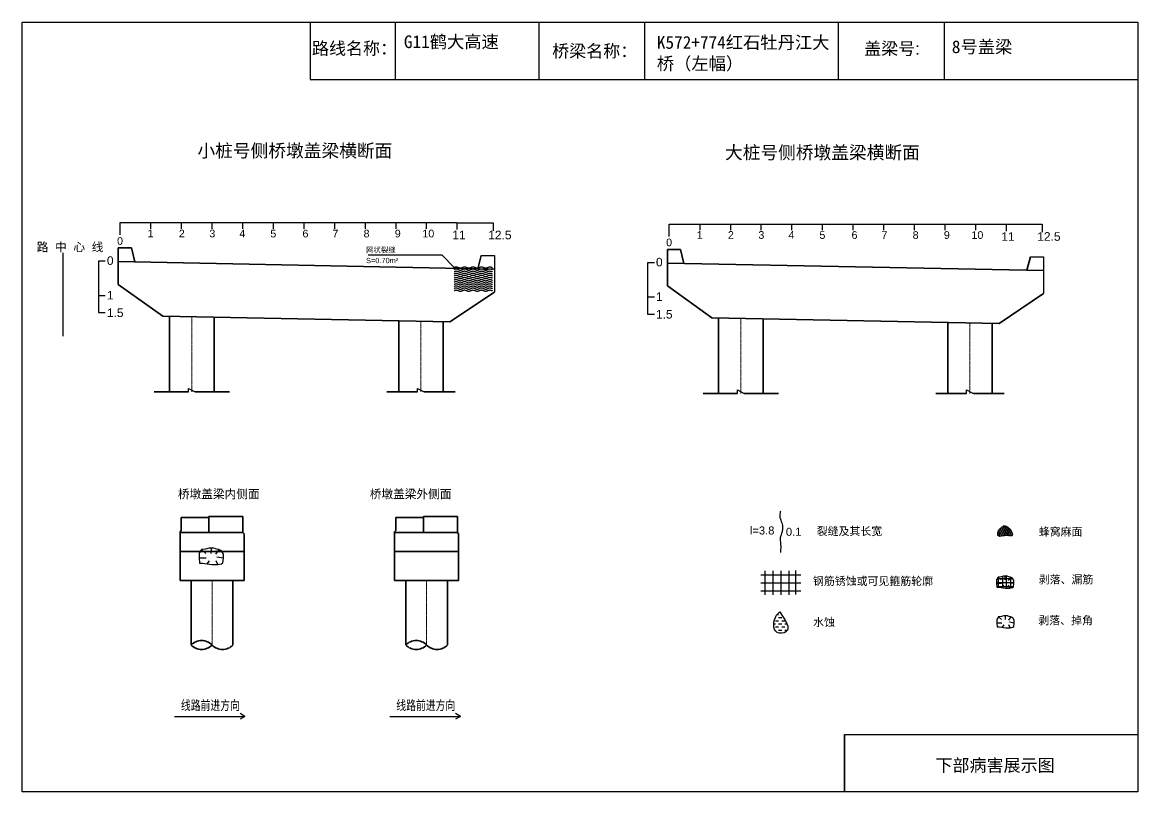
# Model space of a CAD drawing. Header units: millimetres. Extents: x 0 to 529, y -5115 to 459.
# Drawn here: x 0 to 528, y -2790 to -2426 of the extents above; entities that cross this region are included whole.
import ezdxf
from ezdxf.enums import TextEntityAlignment as Align

# ---------------------------------------------------------------- set-up
doc = ezdxf.new("R2010")
doc.units = ezdxf.units.MM
doc.linetypes.add('EBG_CENTER', pattern=[1.1, 0.8, -0.15, 0, -0.15])
doc.layers.add('Center', color=3, linetype='EBG_CENTER', lineweight=18)
doc.layers.add('中粗实线', color=4, linetype='Continuous', lineweight=35)
for name, color, linetype in [('加固措施', 7, 'Continuous'), ('图层1', 7, 'Continuous'), ('文字', 1, 'Continuous'), ('病害', 5, 'Continuous')]:
    doc.layers.add(name, color=color, linetype=linetype)
doc.styles.add('HAN', font='', dxfattribs={"width": 0.75})
doc.styles.get("Standard").update_dxf_attribs({"font": 'arial.ttf'})
doc.styles.get('HAN').set_extended_font_data('SimSun')

# ---------------------------------------------------------------- blocks, each defined once
blk = doc.blocks.new('88888')
for p, q in [((1245.415, -3599.279), (1245.261, -3599.19)), ((1243.215, -3599.279), (1245.415, -3599.279)), ((1245.415, -3599.279), (1245.261, -3599.367))]:
    blk.add_line(p, q)
at = {"layer": '文字', "color": 0, "style": 'HAN', "width": 0.75}
blk.add_text('线路前进方向', height=0.3, dxfattribs=at).set_placement((1244.335, -3599.082), align=Align.CENTER)
blk = doc.blocks.new('adfsd')
at = {"lineweight": -2, "ltscale": 0.5}
for p, q in [((1140.897, -3083.694), (1140.936, -3083.729)), ((1140.983, -3083.682), (1140.981, -3083.729)), ((1141.053, -3083.694), (1141.022, -3083.735)), ((1140.876, -3083.768), (1140.94, -3083.769)), ((1140.948, -3083.824), (1140.969, -3083.796)), ((1141.045, -3083.83), (1141.028, -3083.796)), ((1141.094, -3083.772), (1141.036, -3083.763))]:
    blk.add_line(p, q, dxfattribs=at)
blk.add_lwpolyline([(1141, -3083.682), (1140.967, -3083.682), (1140.934, -3083.69), (1140.897, -3083.694), (1140.876, -3083.727), (1140.876, -3083.768), (1140.88, -3083.818), (1140.905, -3083.818), (1140.991, -3083.83), (1141.045, -3083.83), (1141.078, -3083.822), (1141.09, -3083.814), (1141.094, -3083.772), (1141.094, -3083.735), (1141.078, -3083.707), (1141.053, -3083.694), (1141.033, -3083.69), (1141, -3083.678)], dxfattribs=at)

msp = doc.modelspace()

# ---------------------------------------------------------------- hatches: boundary and pattern name
at = {"layer": '加固措施', "lineweight": -2}
h = msp.add_hatch(dxfattribs=at)
h.set_pattern_fill('DOTS', scale=0.758413)
h.set_pattern_definition([(0, (-3123.6565, -172.2986), (0.45655767, 0.91311534), [0, -0.91311534])])
edge = h.paths.add_edge_path()
edge.add_spline(control_points=[(464.79, -2664.11), (463.66, -2664.88), (462.06, -2665.98), (461.88, -2670.06), (465.67, -2668.19), (470.82, -2669.65), (466.98, -2664.01), (464.92, -2664.1), (464.79, -2664.11)], knot_values=[0, 0, 0, 0, 5.205471, 7.397577, 12.944796, 16.169923, 23.88441, 24.400432, 24.400432, 24.400432, 24.400432], degree=3, periodic=0)
h = msp.add_hatch(dxfattribs=at)
h.set_pattern_fill('DASH', color=256, scale=0.682572)
h.set_pattern_definition([(0, (-2570.7012, -130.7287), (1.47924685, 1.47924685), [1.4792469, -1.4792469])])
edge = h.paths.add_edge_path()
edge.add_spline(control_points=[(358.78, -2704.9), (358.24, -2705.38), (355.71, -2707.62), (355.03, -2715.77), (365.19, -2714.33), (361.44, -2708.8), (358.78, -2704.9)], knot_values=[0, 0, 0, 0, 3.237042, 15.187225, 21.182779, 35.601669, 35.601669, 35.601669, 35.601669], degree=3, periodic=0)
at = {"layer": '病害', "lineweight": -2}
h = msp.add_hatch(dxfattribs=at)
h.set_pattern_fill('DOTS', color=4, scale=0.758413, style=0)
h.set_pattern_definition([(0, (-5510.1385, -512.4721), (0.45655767, 0.91311534), [0, -0.91311534])])
edge = h.paths.add_edge_path()
edge.add_spline(control_points=[(464.79, -2664.11), (463.66, -2664.88), (462.06, -2665.98), (461.88, -2670.06), (465.67, -2668.19), (470.82, -2669.65), (466.98, -2664.01), (464.92, -2664.1), (464.79, -2664.11)], knot_values=[0, 0, 0, 0, 1.041094, 1.479515, 2.588959, 3.233985, 4.776882, 4.880086, 4.880086, 4.880086, 4.880086], degree=3, periodic=0)

# ---------------------------------------------------------------- linework, layer by layer
at = {"color": 0}
for p, q in [((0, -2425.76), (528.29, -2425.76)), ((0, -2790), (0, -2425.76)), ((136.28, -2425.76), (136.28, -2452.84)), ((244.69, -2425.76), (244.69, -2452.84)), ((386.49, -2425.76), (386.49, -2452.84)), ((436.57, -2425.82), (436.57, -2452.9)), ((528.29, -2425.76), (528.29, -2790)), ((136.28, -2452.84), (528.29, -2452.84)), ((46.28, -2526.4), (46.28, -2520.6)), ((46.28, -2520.6), (60.79, -2520.6)), ((60.79, -2520.6), (60.79, -2523.5)), ((60.79, -2520.6), (75.3, -2520.6)), ((75.3, -2520.6), (89.8, -2520.6)), ((75.3, -2520.6), (75.3, -2523.5)), ((89.8, -2520.6), (104.31, -2520.6)), ((89.8, -2520.6), (89.8, -2523.5)), ((104.31, -2520.6), (118.82, -2520.6)), ((104.31, -2520.6), (104.31, -2523.5)), ((118.82, -2520.6), (133.32, -2520.6)), ((118.82, -2520.6), (118.82, -2523.5)), ((133.32, -2520.6), (147.83, -2520.6)), ((133.32, -2520.6), (133.32, -2523.5)), ((147.83, -2520.6), (162.34, -2520.6)), ((147.83, -2520.6), (147.83, -2523.5)), ((162.34, -2520.6), (176.84, -2520.6)), ((162.34, -2520.6), (162.34, -2523.5)), ((162.34, -2520.6), (173.94, -2520.6)), ((176.84, -2520.6), (191.35, -2520.6)), ((176.84, -2520.6), (176.84, -2523.5)), ((176.84, -2520.6), (179.74, -2520.6)), ((191.35, -2520.6), (205.85, -2520.6)), ((191.35, -2520.6), (191.35, -2523.5)), ((205.87, -2520.64), (205.87, -2523.89)), ((306.34, -2527.11), (306.34, -2521.3)), ((306.34, -2521.3), (320.85, -2521.3)), ((320.85, -2521.3), (320.85, -2524.2)), ((320.85, -2521.3), (335.36, -2521.3)), ((335.36, -2521.3), (349.86, -2521.3)), ((335.36, -2521.3), (335.36, -2524.2)), ((349.86, -2521.3), (364.37, -2521.3)), ((349.86, -2521.3), (349.86, -2524.2)), ((364.37, -2521.3), (378.88, -2521.3)), ((364.37, -2521.3), (364.37, -2524.2)), ((378.88, -2521.3), (393.38, -2521.3)), ((378.88, -2521.3), (378.88, -2524.2)), ((393.38, -2521.3), (407.89, -2521.3)), ((393.38, -2521.3), (393.38, -2524.2)), ((407.89, -2521.3), (422.39, -2521.3)), ((407.89, -2521.3), (407.89, -2524.2)), ((422.39, -2521.3), (436.9, -2521.3)), ((422.39, -2521.3), (422.39, -2524.2)), ((422.39, -2521.3), (434, -2521.3)), ((436.9, -2521.3), (451.41, -2521.3)), ((436.9, -2521.3), (436.9, -2524.2)), ((436.9, -2521.3), (439.8, -2521.3)), ((451.41, -2521.3), (465.91, -2521.3)), ((451.41, -2521.3), (451.41, -2524.2)), ((465.93, -2521.34), (465.93, -2524.59)), ((39.3, -2538.85), (36.06, -2538.85)), ((36.06, -2538.85), (36.06, -2563.15)), ((299.36, -2539.55), (296.12, -2539.55)), ((296.12, -2539.55), (296.12, -2563.85)), ((36.06, -2555.05), (39.3, -2555.05)), ((296.12, -2555.75), (299.36, -2555.75)), ((36.06, -2563.15), (39.3, -2563.15)), ((296.12, -2563.85), (299.36, -2563.85)), ((78.66, -2600.72), (78.66, -2599.1)), ((187.17, -2600.72), (187.17, -2599.1)), ((338.72, -2601.43), (338.72, -2599.81)), ((447.23, -2601.43), (447.23, -2599.81)), ((389.48, -2790), (389.48, -2762.92)), ((389.48, -2762.92), (528.29, -2762.92)), ((528.29, -2790), (0, -2790))]:
    msp.add_line(p, q, dxfattribs=at)
for p, q in [((205.87, -2520.64), (223.01, -2520.64)), ((223.01, -2520.64), (223.01, -2524.46)), ((465.93, -2521.34), (483.07, -2521.34)), ((483.07, -2521.34), (483.07, -2525.17)), ((217.41, -2536.13), (223.61, -2536.13)), ((223.61, -2536.13), (223.61, -2542.6)), ((477.47, -2536.83), (483.67, -2536.83)), ((483.67, -2536.83), (483.67, -2543.31)), ((223.61, -2542.6), (223.61, -2553.45)), ((483.67, -2543.31), (483.67, -2554.16)), ((78.66, -2599.1), (81.9, -2600.72)), ((187.17, -2599.1), (190.41, -2600.72)), ((338.72, -2599.81), (341.96, -2601.43)), ((447.23, -2599.81), (450.47, -2601.43))]:
    msp.add_line(p, q)
at = {"color": 1}
for p, q in [((19.16, -2534.85), (19.16, -2574.35)), ((349.74, -2687.26), (368.7, -2687.26)), ((351.64, -2685.37), (351.64, -2696.74)), ((355.43, -2685.37), (355.43, -2696.74)), ((359.22, -2685.37), (359.22, -2696.74)), ((363.01, -2685.37), (363.01, -2696.74)), ((366.26, -2685.34), (366.26, -2696.72)), ((462.28, -2688.43), (462.28, -2693.12)), ((464.18, -2688.13), (464.18, -2693.37)), ((466.07, -2688.13), (466.07, -2693.59)), ((467.97, -2688.43), (467.97, -2693.54)), ((349.74, -2691.06), (368.7, -2691.06)), ((461.36, -2690.97), (469.63, -2690.97)), ((461.5, -2692.87), (469.48, -2692.87)), ((461.75, -2689.08), (469.1, -2689.08)), ((349.74, -2694.85), (368.7, -2694.85))]:
    msp.add_line(p, q, dxfattribs=at)
at = {"color": 7}
for p, q in [((84.83, -2675.36), (86.92, -2677.17)), ((89.39, -2674.71), (89.28, -2677.17)), ((93.08, -2675.36), (91.43, -2677.49)), ((83.75, -2679.26), (87.14, -2679.31)), ((87.55, -2682.19), (88.64, -2680.71)), ((92.65, -2682.51), (91.75, -2680.71)), ((95.25, -2679.48), (92.18, -2678.99))]:
    msp.add_line(p, q, dxfattribs=at)
at = {"color": 0}
msp.add_lwpolyline([(0, -2425.76), (528.29, -2425.76), (528.29, -2790), (0, -2790)], dxfattribs=at)
at = {"color": 7}
for points in [[(204.48, -2541.78), (198.92, -2536.03), (163.82, -2536.03)], [(204.48, -2541.78), (204.68, -2541.69), (204.88, -2541.61), (205.08, -2541.54), (205.28, -2541.5), (205.48, -2541.48), (205.68, -2541.5), (205.88, -2541.54), (206.08, -2541.61), (206.28, -2541.69), (206.48, -2541.78), (206.68, -2541.88), (206.88, -2541.96), (207.08, -2542.03), (207.28, -2542.07), (207.48, -2542.08), (207.68, -2542.07), (207.88, -2542.03), (208.08, -2541.96), (208.28, -2541.88), (208.48, -2541.78), (208.68, -2541.69), (208.88, -2541.61), (209.08, -2541.54), (209.28, -2541.5), (209.48, -2541.48), (209.68, -2541.5), (209.88, -2541.54), (210.08, -2541.61), (210.28, -2541.69), (210.48, -2541.78), (210.68, -2541.88), (210.88, -2541.96), (211.08, -2542.03), (211.28, -2542.07), (211.48, -2542.08), (211.68, -2542.07), (211.88, -2542.03), (212.08, -2541.96), (212.28, -2541.88), (212.48, -2541.78), (212.68, -2541.69), (212.88, -2541.61), (213.08, -2541.54), (213.28, -2541.5), (213.48, -2541.48), (213.68, -2541.5), (213.88, -2541.54), (214.08, -2541.61), (214.28, -2541.69), (214.48, -2541.78), (214.68, -2541.88), (214.88, -2541.96), (215.08, -2542.03), (215.28, -2542.07), (215.48, -2542.08), (215.68, -2542.07), (215.88, -2542.03), (216.08, -2541.96), (216.28, -2541.88), (216.48, -2541.78), (216.68, -2541.69), (216.88, -2541.61), (217.08, -2541.54), (217.28, -2541.5), (217.48, -2541.48), (217.68, -2541.5), (217.88, -2541.54), (218.08, -2541.61), (218.28, -2541.69), (218.48, -2541.78), (218.68, -2541.88), (218.88, -2541.96), (219.08, -2542.03), (219.28, -2542.07), (219.48, -2542.08), (219.68, -2542.07), (219.88, -2542.03), (220.08, -2541.96), (220.28, -2541.88), (220.48, -2541.78), (220.68, -2541.69), (220.88, -2541.61), (221.08, -2541.54), (221.28, -2541.5), (221.48, -2541.48), (221.68, -2541.5), (221.88, -2541.54), (222.08, -2541.61), (222.28, -2541.69), (222.48, -2541.78), (222.68, -2541.88)], [(204.48, -2542.78), (204.68, -2542.69), (204.88, -2542.61), (205.08, -2542.54), (205.28, -2542.5), (205.48, -2542.48), (205.68, -2542.5), (205.88, -2542.54), (206.08, -2542.61), (206.28, -2542.69), (206.48, -2542.78), (206.68, -2542.88), (206.88, -2542.96), (207.08, -2543.03), (207.28, -2543.07), (207.48, -2543.08), (207.68, -2543.07), (207.88, -2543.03), (208.08, -2542.96), (208.28, -2542.88), (208.48, -2542.78), (208.68, -2542.69), (208.88, -2542.61), (209.08, -2542.54), (209.28, -2542.5), (209.48, -2542.48), (209.68, -2542.5), (209.88, -2542.54), (210.08, -2542.61), (210.28, -2542.69), (210.48, -2542.78), (210.68, -2542.88), (210.88, -2542.96), (211.08, -2543.03), (211.28, -2543.07), (211.48, -2543.08), (211.68, -2543.07), (211.88, -2543.03), (212.08, -2542.96), (212.28, -2542.88), (212.48, -2542.78), (212.68, -2542.69), (212.88, -2542.61), (213.08, -2542.54), (213.28, -2542.5), (213.48, -2542.48), (213.68, -2542.5), (213.88, -2542.54), (214.08, -2542.61), (214.28, -2542.69), (214.48, -2542.78), (214.68, -2542.88), (214.88, -2542.96), (215.08, -2543.03), (215.28, -2543.07), (215.48, -2543.08), (215.68, -2543.07), (215.88, -2543.03), (216.08, -2542.96), (216.28, -2542.88), (216.48, -2542.78), (216.68, -2542.69), (216.88, -2542.61), (217.08, -2542.54), (217.28, -2542.5), (217.48, -2542.48), (217.68, -2542.5), (217.88, -2542.54), (218.08, -2542.61), (218.28, -2542.69), (218.48, -2542.78), (218.68, -2542.88), (218.88, -2542.96), (219.08, -2543.03), (219.28, -2543.07), (219.48, -2543.08), (219.68, -2543.07), (219.88, -2543.03), (220.08, -2542.96), (220.28, -2542.88), (220.48, -2542.78), (220.68, -2542.69), (220.88, -2542.61), (221.08, -2542.54), (221.28, -2542.5), (221.48, -2542.48), (221.68, -2542.5), (221.88, -2542.54), (222.08, -2542.61), (222.28, -2542.69), (222.48, -2542.78), (222.68, -2542.88)], [(204.48, -2543.78), (204.68, -2543.69), (204.88, -2543.61), (205.08, -2543.54), (205.28, -2543.5), (205.48, -2543.48), (205.68, -2543.5), (205.88, -2543.54), (206.08, -2543.61), (206.28, -2543.69), (206.48, -2543.78), (206.68, -2543.88), (206.88, -2543.96), (207.08, -2544.03), (207.28, -2544.07), (207.48, -2544.08), (207.68, -2544.07), (207.88, -2544.03), (208.08, -2543.96), (208.28, -2543.88), (208.48, -2543.78), (208.68, -2543.69), (208.88, -2543.61), (209.08, -2543.54), (209.28, -2543.5), (209.48, -2543.48), (209.68, -2543.5), (209.88, -2543.54), (210.08, -2543.61), (210.28, -2543.69), (210.48, -2543.78), (210.68, -2543.88), (210.88, -2543.96), (211.08, -2544.03), (211.28, -2544.07), (211.48, -2544.08), (211.68, -2544.07), (211.88, -2544.03), (212.08, -2543.96), (212.28, -2543.88), (212.48, -2543.78), (212.68, -2543.69), (212.88, -2543.61), (213.08, -2543.54), (213.28, -2543.5), (213.48, -2543.48), (213.68, -2543.5), (213.88, -2543.54), (214.08, -2543.61), (214.28, -2543.69), (214.48, -2543.78), (214.68, -2543.88), (214.88, -2543.96), (215.08, -2544.03), (215.28, -2544.07), (215.48, -2544.08), (215.68, -2544.07), (215.88, -2544.03), (216.08, -2543.96), (216.28, -2543.88), (216.48, -2543.78), (216.68, -2543.69), (216.88, -2543.61), (217.08, -2543.54), (217.28, -2543.5), (217.48, -2543.48), (217.68, -2543.5), (217.88, -2543.54), (218.08, -2543.61), (218.28, -2543.69), (218.48, -2543.78), (218.68, -2543.88), (218.88, -2543.96), (219.08, -2544.03), (219.28, -2544.07), (219.48, -2544.08), (219.68, -2544.07), (219.88, -2544.03), (220.08, -2543.96), (220.28, -2543.88), (220.48, -2543.78), (220.68, -2543.69), (220.88, -2543.61), (221.08, -2543.54), (221.28, -2543.5), (221.48, -2543.48), (221.68, -2543.5), (221.88, -2543.54), (222.08, -2543.61), (222.28, -2543.69), (222.48, -2543.78), (222.68, -2543.88)], [(204.48, -2544.78), (204.68, -2544.69), (204.88, -2544.61), (205.08, -2544.54), (205.28, -2544.5), (205.48, -2544.48), (205.68, -2544.5), (205.88, -2544.54), (206.08, -2544.61), (206.28, -2544.69), (206.48, -2544.78), (206.68, -2544.88), (206.88, -2544.96), (207.08, -2545.03), (207.28, -2545.07), (207.48, -2545.08), (207.68, -2545.07), (207.88, -2545.03), (208.08, -2544.96), (208.28, -2544.88), (208.48, -2544.78), (208.68, -2544.69), (208.88, -2544.61), (209.08, -2544.54), (209.28, -2544.5), (209.48, -2544.48), (209.68, -2544.5), (209.88, -2544.54), (210.08, -2544.61), (210.28, -2544.69), (210.48, -2544.78), (210.68, -2544.88), (210.88, -2544.96), (211.08, -2545.03), (211.28, -2545.07), (211.48, -2545.08), (211.68, -2545.07), (211.88, -2545.03), (212.08, -2544.96), (212.28, -2544.88), (212.48, -2544.78), (212.68, -2544.69), (212.88, -2544.61), (213.08, -2544.54), (213.28, -2544.5), (213.48, -2544.48), (213.68, -2544.5), (213.88, -2544.54), (214.08, -2544.61), (214.28, -2544.69), (214.48, -2544.78), (214.68, -2544.88), (214.88, -2544.96), (215.08, -2545.03), (215.28, -2545.07), (215.48, -2545.08), (215.68, -2545.07), (215.88, -2545.03), (216.08, -2544.96), (216.28, -2544.88), (216.48, -2544.78), (216.68, -2544.69), (216.88, -2544.61), (217.08, -2544.54), (217.28, -2544.5), (217.48, -2544.48), (217.68, -2544.5), (217.88, -2544.54), (218.08, -2544.61), (218.28, -2544.69), (218.48, -2544.78), (218.68, -2544.88), (218.88, -2544.96), (219.08, -2545.03), (219.28, -2545.07), (219.48, -2545.08), (219.68, -2545.07), (219.88, -2545.03), (220.08, -2544.96), (220.28, -2544.88), (220.48, -2544.78), (220.68, -2544.69), (220.88, -2544.61), (221.08, -2544.54), (221.28, -2544.5), (221.48, -2544.48), (221.68, -2544.5), (221.88, -2544.54), (222.08, -2544.61), (222.28, -2544.69), (222.48, -2544.78), (222.68, -2544.88)], [(204.48, -2545.78), (204.68, -2545.69), (204.88, -2545.61), (205.08, -2545.54), (205.28, -2545.5), (205.48, -2545.48), (205.68, -2545.5), (205.88, -2545.54), (206.08, -2545.61), (206.28, -2545.69), (206.48, -2545.78), (206.68, -2545.88), (206.88, -2545.96), (207.08, -2546.03), (207.28, -2546.07), (207.48, -2546.08), (207.68, -2546.07), (207.88, -2546.03), (208.08, -2545.96), (208.28, -2545.88), (208.48, -2545.78), (208.68, -2545.69), (208.88, -2545.61), (209.08, -2545.54), (209.28, -2545.5), (209.48, -2545.48), (209.68, -2545.5), (209.88, -2545.54), (210.08, -2545.61), (210.28, -2545.69), (210.48, -2545.78), (210.68, -2545.88), (210.88, -2545.96), (211.08, -2546.03), (211.28, -2546.07), (211.48, -2546.08), (211.68, -2546.07), (211.88, -2546.03), (212.08, -2545.96), (212.28, -2545.88), (212.48, -2545.78), (212.68, -2545.69), (212.88, -2545.61), (213.08, -2545.54), (213.28, -2545.5), (213.48, -2545.48), (213.68, -2545.5), (213.88, -2545.54), (214.08, -2545.61), (214.28, -2545.69), (214.48, -2545.78), (214.68, -2545.88), (214.88, -2545.96), (215.08, -2546.03), (215.28, -2546.07), (215.48, -2546.08), (215.68, -2546.07), (215.88, -2546.03), (216.08, -2545.96), (216.28, -2545.88), (216.48, -2545.78), (216.68, -2545.69), (216.88, -2545.61), (217.08, -2545.54), (217.28, -2545.5), (217.48, -2545.48), (217.68, -2545.5), (217.88, -2545.54), (218.08, -2545.61), (218.28, -2545.69), (218.48, -2545.78), (218.68, -2545.88), (218.88, -2545.96), (219.08, -2546.03), (219.28, -2546.07), (219.48, -2546.08), (219.68, -2546.07), (219.88, -2546.03), (220.08, -2545.96), (220.28, -2545.88), (220.48, -2545.78), (220.68, -2545.69), (220.88, -2545.61), (221.08, -2545.54), (221.28, -2545.5), (221.48, -2545.48), (221.68, -2545.5), (221.88, -2545.54), (222.08, -2545.61), (222.28, -2545.69), (222.48, -2545.78), (222.68, -2545.88)], [(204.48, -2546.78), (204.68, -2546.69), (204.88, -2546.61), (205.08, -2546.54), (205.28, -2546.5), (205.48, -2546.48), (205.68, -2546.5), (205.88, -2546.54), (206.08, -2546.61), (206.28, -2546.69), (206.48, -2546.78), (206.68, -2546.88), (206.88, -2546.96), (207.08, -2547.03), (207.28, -2547.07), (207.48, -2547.08), (207.68, -2547.07), (207.88, -2547.03), (208.08, -2546.96), (208.28, -2546.88), (208.48, -2546.78), (208.68, -2546.69), (208.88, -2546.61), (209.08, -2546.54), (209.28, -2546.5), (209.48, -2546.48), (209.68, -2546.5), (209.88, -2546.54), (210.08, -2546.61), (210.28, -2546.69), (210.48, -2546.78), (210.68, -2546.88), (210.88, -2546.96), (211.08, -2547.03), (211.28, -2547.07), (211.48, -2547.08), (211.68, -2547.07), (211.88, -2547.03), (212.08, -2546.96), (212.28, -2546.88), (212.48, -2546.78), (212.68, -2546.69), (212.88, -2546.61), (213.08, -2546.54), (213.28, -2546.5), (213.48, -2546.48), (213.68, -2546.5), (213.88, -2546.54), (214.08, -2546.61), (214.28, -2546.69), (214.48, -2546.78), (214.68, -2546.88), (214.88, -2546.96), (215.08, -2547.03), (215.28, -2547.07), (215.48, -2547.08), (215.68, -2547.07), (215.88, -2547.03), (216.08, -2546.96), (216.28, -2546.88), (216.48, -2546.78), (216.68, -2546.69), (216.88, -2546.61), (217.08, -2546.54), (217.28, -2546.5), (217.48, -2546.48), (217.68, -2546.5), (217.88, -2546.54), (218.08, -2546.61), (218.28, -2546.69), (218.48, -2546.78), (218.68, -2546.88), (218.88, -2546.96), (219.08, -2547.03), (219.28, -2547.07), (219.48, -2547.08), (219.68, -2547.07), (219.88, -2547.03), (220.08, -2546.96), (220.28, -2546.88), (220.48, -2546.78), (220.68, -2546.69), (220.88, -2546.61), (221.08, -2546.54), (221.28, -2546.5), (221.48, -2546.48), (221.68, -2546.5), (221.88, -2546.54), (222.08, -2546.61), (222.28, -2546.69), (222.48, -2546.78), (222.68, -2546.88)], [(204.48, -2547.78), (204.68, -2547.69), (204.88, -2547.61), (205.08, -2547.54), (205.28, -2547.5), (205.48, -2547.48), (205.68, -2547.5), (205.88, -2547.54), (206.08, -2547.61), (206.28, -2547.69), (206.48, -2547.78), (206.68, -2547.88), (206.88, -2547.96), (207.08, -2548.03), (207.28, -2548.07), (207.48, -2548.08), (207.68, -2548.07), (207.88, -2548.03), (208.08, -2547.96), (208.28, -2547.88), (208.48, -2547.78), (208.68, -2547.69), (208.88, -2547.61), (209.08, -2547.54), (209.28, -2547.5), (209.48, -2547.48), (209.68, -2547.5), (209.88, -2547.54), (210.08, -2547.61), (210.28, -2547.69), (210.48, -2547.78), (210.68, -2547.88), (210.88, -2547.96), (211.08, -2548.03), (211.28, -2548.07), (211.48, -2548.08), (211.68, -2548.07), (211.88, -2548.03), (212.08, -2547.96), (212.28, -2547.88), (212.48, -2547.78), (212.68, -2547.69), (212.88, -2547.61), (213.08, -2547.54), (213.28, -2547.5), (213.48, -2547.48), (213.68, -2547.5), (213.88, -2547.54), (214.08, -2547.61), (214.28, -2547.69), (214.48, -2547.78), (214.68, -2547.88), (214.88, -2547.96), (215.08, -2548.03), (215.28, -2548.07), (215.48, -2548.08), (215.68, -2548.07), (215.88, -2548.03), (216.08, -2547.96), (216.28, -2547.88), (216.48, -2547.78), (216.68, -2547.69), (216.88, -2547.61), (217.08, -2547.54), (217.28, -2547.5), (217.48, -2547.48), (217.68, -2547.5), (217.88, -2547.54), (218.08, -2547.61), (218.28, -2547.69), (218.48, -2547.78), (218.68, -2547.88), (218.88, -2547.96), (219.08, -2548.03), (219.28, -2548.07), (219.48, -2548.08), (219.68, -2548.07), (219.88, -2548.03), (220.08, -2547.96), (220.28, -2547.88), (220.48, -2547.78), (220.68, -2547.69), (220.88, -2547.61), (221.08, -2547.54), (221.28, -2547.5), (221.48, -2547.48), (221.68, -2547.5), (221.88, -2547.54), (222.08, -2547.61), (222.28, -2547.69), (222.48, -2547.78), (222.68, -2547.88)], [(204.48, -2548.78), (204.68, -2548.69), (204.88, -2548.61), (205.08, -2548.54), (205.28, -2548.5), (205.48, -2548.48), (205.68, -2548.5), (205.88, -2548.54), (206.08, -2548.61), (206.28, -2548.69), (206.48, -2548.78), (206.68, -2548.88), (206.88, -2548.96), (207.08, -2549.03), (207.28, -2549.07), (207.48, -2549.08), (207.68, -2549.07), (207.88, -2549.03), (208.08, -2548.96), (208.28, -2548.88), (208.48, -2548.78), (208.68, -2548.69), (208.88, -2548.61), (209.08, -2548.54), (209.28, -2548.5), (209.48, -2548.48), (209.68, -2548.5), (209.88, -2548.54), (210.08, -2548.61), (210.28, -2548.69), (210.48, -2548.78), (210.68, -2548.88), (210.88, -2548.96), (211.08, -2549.03), (211.28, -2549.07), (211.48, -2549.08), (211.68, -2549.07), (211.88, -2549.03), (212.08, -2548.96), (212.28, -2548.88), (212.48, -2548.78), (212.68, -2548.69), (212.88, -2548.61), (213.08, -2548.54), (213.28, -2548.5), (213.48, -2548.48), (213.68, -2548.5), (213.88, -2548.54), (214.08, -2548.61), (214.28, -2548.69), (214.48, -2548.78), (214.68, -2548.88), (214.88, -2548.96), (215.08, -2549.03), (215.28, -2549.07), (215.48, -2549.08), (215.68, -2549.07), (215.88, -2549.03), (216.08, -2548.96), (216.28, -2548.88), (216.48, -2548.78), (216.68, -2548.69), (216.88, -2548.61), (217.08, -2548.54), (217.28, -2548.5), (217.48, -2548.48), (217.68, -2548.5), (217.88, -2548.54), (218.08, -2548.61), (218.28, -2548.69), (218.48, -2548.78), (218.68, -2548.88), (218.88, -2548.96), (219.08, -2549.03), (219.28, -2549.07), (219.48, -2549.08), (219.68, -2549.07), (219.88, -2549.03), (220.08, -2548.96), (220.28, -2548.88), (220.48, -2548.78), (220.68, -2548.69), (220.88, -2548.61), (221.08, -2548.54), (221.28, -2548.5), (221.48, -2548.48), (221.68, -2548.5), (221.88, -2548.54), (222.08, -2548.61), (222.28, -2548.69), (222.48, -2548.78), (222.68, -2548.88)], [(204.48, -2549.78), (204.68, -2549.69), (204.88, -2549.61), (205.08, -2549.54), (205.28, -2549.5), (205.48, -2549.48), (205.68, -2549.5), (205.88, -2549.54), (206.08, -2549.61), (206.28, -2549.69), (206.48, -2549.78), (206.68, -2549.88), (206.88, -2549.96), (207.08, -2550.03), (207.28, -2550.07), (207.48, -2550.08), (207.68, -2550.07), (207.88, -2550.03), (208.08, -2549.96), (208.28, -2549.88), (208.48, -2549.78), (208.68, -2549.69), (208.88, -2549.61), (209.08, -2549.54), (209.28, -2549.5), (209.48, -2549.48), (209.68, -2549.5), (209.88, -2549.54), (210.08, -2549.61), (210.28, -2549.69), (210.48, -2549.78), (210.68, -2549.88), (210.88, -2549.96), (211.08, -2550.03), (211.28, -2550.07), (211.48, -2550.08), (211.68, -2550.07), (211.88, -2550.03), (212.08, -2549.96), (212.28, -2549.88), (212.48, -2549.78), (212.68, -2549.69), (212.88, -2549.61), (213.08, -2549.54), (213.28, -2549.5), (213.48, -2549.48), (213.68, -2549.5), (213.88, -2549.54), (214.08, -2549.61), (214.28, -2549.69), (214.48, -2549.78), (214.68, -2549.88), (214.88, -2549.96), (215.08, -2550.03), (215.28, -2550.07), (215.48, -2550.08), (215.68, -2550.07), (215.88, -2550.03), (216.08, -2549.96), (216.28, -2549.88), (216.48, -2549.78), (216.68, -2549.69), (216.88, -2549.61), (217.08, -2549.54), (217.28, -2549.5), (217.48, -2549.48), (217.68, -2549.5), (217.88, -2549.54), (218.08, -2549.61), (218.28, -2549.69), (218.48, -2549.78), (218.68, -2549.88), (218.88, -2549.96), (219.08, -2550.03), (219.28, -2550.07), (219.48, -2550.08), (219.68, -2550.07), (219.88, -2550.03), (220.08, -2549.96), (220.28, -2549.88), (220.48, -2549.78), (220.68, -2549.69), (220.88, -2549.61), (221.08, -2549.54), (221.28, -2549.5), (221.48, -2549.48), (221.68, -2549.5), (221.88, -2549.54), (222.08, -2549.61), (222.28, -2549.69), (222.48, -2549.78), (222.68, -2549.88)], [(204.48, -2550.78), (204.68, -2550.69), (204.88, -2550.61), (205.08, -2550.54), (205.28, -2550.5), (205.48, -2550.48), (205.68, -2550.5), (205.88, -2550.54), (206.08, -2550.61), (206.28, -2550.69), (206.48, -2550.78), (206.68, -2550.88), (206.88, -2550.96), (207.08, -2551.03), (207.28, -2551.07), (207.48, -2551.08), (207.68, -2551.07), (207.88, -2551.03), (208.08, -2550.96), (208.28, -2550.88), (208.48, -2550.78), (208.68, -2550.69), (208.88, -2550.61), (209.08, -2550.54), (209.28, -2550.5), (209.48, -2550.48), (209.68, -2550.5), (209.88, -2550.54), (210.08, -2550.61), (210.28, -2550.69), (210.48, -2550.78), (210.68, -2550.88), (210.88, -2550.96), (211.08, -2551.03), (211.28, -2551.07), (211.48, -2551.08), (211.68, -2551.07), (211.88, -2551.03), (212.08, -2550.96), (212.28, -2550.88), (212.48, -2550.78), (212.68, -2550.69), (212.88, -2550.61), (213.08, -2550.54), (213.28, -2550.5), (213.48, -2550.48), (213.68, -2550.5), (213.88, -2550.54), (214.08, -2550.61), (214.28, -2550.69), (214.48, -2550.78), (214.68, -2550.88), (214.88, -2550.96), (215.08, -2551.03), (215.28, -2551.07), (215.48, -2551.08), (215.68, -2551.07), (215.88, -2551.03), (216.08, -2550.96), (216.28, -2550.88), (216.48, -2550.78), (216.68, -2550.69), (216.88, -2550.61), (217.08, -2550.54), (217.28, -2550.5), (217.48, -2550.48), (217.68, -2550.5), (217.88, -2550.54), (218.08, -2550.61), (218.28, -2550.69), (218.48, -2550.78), (218.68, -2550.88), (218.88, -2550.96), (219.08, -2551.03), (219.28, -2551.07), (219.48, -2551.08), (219.68, -2551.07), (219.88, -2551.03), (220.08, -2550.96), (220.28, -2550.88), (220.48, -2550.78), (220.68, -2550.69), (220.88, -2550.61), (221.08, -2550.54), (221.28, -2550.5), (221.48, -2550.48), (221.68, -2550.5), (221.88, -2550.54), (222.08, -2550.61), (222.28, -2550.69), (222.48, -2550.78), (222.68, -2550.88)], [(204.48, -2551.78), (204.68, -2551.69), (204.88, -2551.61), (205.08, -2551.54), (205.28, -2551.5), (205.48, -2551.48), (205.68, -2551.5), (205.88, -2551.54), (206.08, -2551.61), (206.28, -2551.69), (206.48, -2551.78), (206.68, -2551.88), (206.88, -2551.96), (207.08, -2552.03), (207.28, -2552.07), (207.48, -2552.08), (207.68, -2552.07), (207.88, -2552.03), (208.08, -2551.96), (208.28, -2551.88), (208.48, -2551.78), (208.68, -2551.69), (208.88, -2551.61), (209.08, -2551.54), (209.28, -2551.5), (209.48, -2551.48), (209.68, -2551.5), (209.88, -2551.54), (210.08, -2551.61), (210.28, -2551.69), (210.48, -2551.78), (210.68, -2551.88), (210.88, -2551.96), (211.08, -2552.03), (211.28, -2552.07), (211.48, -2552.08), (211.68, -2552.07), (211.88, -2552.03), (212.08, -2551.96), (212.28, -2551.88), (212.48, -2551.78), (212.68, -2551.69), (212.88, -2551.61), (213.08, -2551.54), (213.28, -2551.5), (213.48, -2551.48), (213.68, -2551.5), (213.88, -2551.54), (214.08, -2551.61), (214.28, -2551.69), (214.48, -2551.78), (214.68, -2551.88), (214.88, -2551.96), (215.08, -2552.03), (215.28, -2552.07), (215.48, -2552.08), (215.68, -2552.07), (215.88, -2552.03), (216.08, -2551.96), (216.28, -2551.88), (216.48, -2551.78), (216.68, -2551.69), (216.88, -2551.61), (217.08, -2551.54), (217.28, -2551.5), (217.48, -2551.48), (217.68, -2551.5), (217.88, -2551.54), (218.08, -2551.61), (218.28, -2551.69), (218.48, -2551.78), (218.68, -2551.88), (218.88, -2551.96), (219.08, -2552.03), (219.28, -2552.07), (219.48, -2552.08), (219.68, -2552.07), (219.88, -2552.03), (220.08, -2551.96), (220.28, -2551.88), (220.48, -2551.78), (220.68, -2551.69), (220.88, -2551.61), (221.08, -2551.54), (221.28, -2551.5), (221.48, -2551.48), (221.68, -2551.5), (221.88, -2551.54), (222.08, -2551.61), (222.28, -2551.69), (222.48, -2551.78), (222.68, -2551.88)], [(204.48, -2552.78), (204.68, -2552.69), (204.88, -2552.61), (205.08, -2552.54), (205.28, -2552.5), (205.48, -2552.48), (205.68, -2552.5), (205.88, -2552.54), (206.08, -2552.61), (206.28, -2552.69), (206.48, -2552.78), (206.68, -2552.88), (206.88, -2552.96), (207.08, -2553.03), (207.28, -2553.07), (207.48, -2553.08), (207.68, -2553.07), (207.88, -2553.03), (208.08, -2552.96), (208.28, -2552.88), (208.48, -2552.78), (208.68, -2552.69), (208.88, -2552.61), (209.08, -2552.54), (209.28, -2552.5), (209.48, -2552.48), (209.68, -2552.5), (209.88, -2552.54), (210.08, -2552.61), (210.28, -2552.69), (210.48, -2552.78), (210.68, -2552.88), (210.88, -2552.96), (211.08, -2553.03), (211.28, -2553.07), (211.48, -2553.08), (211.68, -2553.07), (211.88, -2553.03), (212.08, -2552.96), (212.28, -2552.88), (212.48, -2552.78), (212.68, -2552.69), (212.88, -2552.61), (213.08, -2552.54), (213.28, -2552.5), (213.48, -2552.48), (213.68, -2552.5), (213.88, -2552.54), (214.08, -2552.61), (214.28, -2552.69), (214.48, -2552.78), (214.68, -2552.88), (214.88, -2552.96), (215.08, -2553.03), (215.28, -2553.07), (215.48, -2553.08), (215.68, -2553.07), (215.88, -2553.03), (216.08, -2552.96), (216.28, -2552.88), (216.48, -2552.78), (216.68, -2552.69), (216.88, -2552.61), (217.08, -2552.54), (217.28, -2552.5), (217.48, -2552.48), (217.68, -2552.5), (217.88, -2552.54), (218.08, -2552.61), (218.28, -2552.69), (218.48, -2552.78), (218.68, -2552.88), (218.88, -2552.96), (219.08, -2553.03), (219.28, -2553.07), (219.48, -2553.08), (219.68, -2553.07), (219.88, -2553.03), (220.08, -2552.96), (220.28, -2552.88), (220.48, -2552.78), (220.68, -2552.69), (220.88, -2552.61), (221.08, -2552.54), (221.28, -2552.5), (221.48, -2552.48), (221.68, -2552.5), (221.88, -2552.54), (222.08, -2552.61), (222.28, -2552.69), (222.48, -2552.78), (222.68, -2552.88)], [(90.26, -2674.71), (88.52, -2674.71), (86.79, -2675.14), (84.83, -2675.36), (83.75, -2677.09), (83.75, -2679.26), (83.97, -2681.86), (85.27, -2681.86), (89.83, -2682.51), (92.65, -2682.51), (94.38, -2682.08), (95.03, -2681.64), (95.25, -2679.48), (95.25, -2677.52), (94.38, -2676.01), (93.08, -2675.36), (92, -2675.14), (90.26, -2674.49)]]:
    msp.add_lwpolyline(points, dxfattribs=at)
at = {"lineweight": -2}
msp.add_open_spline([(464.79, -2664.11), (463.66, -2664.88), (462.06, -2665.98), (461.88, -2670.06), (465.67, -2668.19), (470.82, -2669.65), (466.98, -2664.01), (464.92, -2664.1), (464.79, -2664.11)], degree=3, knots=[0, 0, 0, 0, 3.947899, 5.610421, 9.817506, 12.263485, 18.114255, 18.505612, 18.505612, 18.505612, 18.505612], dxfattribs=at)
at = {"layer": 'Center', "color": 1}
for p, q in [((80.28, -2565.16), (80.28, -2600.72)), ((188.79, -2567.33), (188.79, -2600.72)), ((340.34, -2565.87), (340.34, -2601.43)), ((448.85, -2568.04), (448.85, -2601.43)), ((89.87, -2689.99), (89.87, -2720.55)), ((191.5, -2689.99), (191.5, -2720.55))]:
    msp.add_line(p, q, dxfattribs=at)
at = {"layer": '中粗实线', "color": 0}
for p, q in [((45.46, -2539.04), (45.46, -2532.56)), ((45.46, -2532.56), (51.66, -2532.56)), ((51.66, -2532.56), (53.28, -2539.2)), ((305.52, -2539.74), (305.52, -2533.26)), ((305.52, -2533.26), (311.72, -2533.26)), ((311.72, -2533.26), (313.34, -2539.9)), ((45.46, -2539.04), (45.46, -2549.89)), ((223.61, -2542.6), (45.46, -2539.04)), ((217.41, -2536.13), (215.79, -2542.45)), ((305.52, -2539.74), (305.52, -2550.59)), ((483.67, -2543.31), (305.52, -2539.74)), ((477.47, -2536.83), (475.85, -2543.15)), ((45.46, -2549.89), (66.51, -2564.89)), ((305.52, -2550.59), (326.57, -2565.59)), ((202.55, -2567.61), (223.61, -2553.45)), ((462.61, -2568.31), (483.67, -2554.16)), ((202.55, -2567.61), (66.51, -2564.89)), ((69.75, -2564.95), (69.75, -2600.72)), ((90.81, -2565.37), (90.81, -2600.72)), ((178.26, -2567.12), (178.26, -2600.72)), ((462.61, -2568.31), (326.57, -2565.59)), ((329.81, -2565.65), (329.81, -2601.43)), ((350.87, -2566.08), (350.87, -2601.43)), ((199.32, -2567.54), (199.32, -2600.72)), ((438.32, -2567.82), (438.32, -2601.43)), ((459.38, -2568.25), (459.38, -2601.43)), ((78.66, -2600.72), (62.47, -2600.72)), ((98.1, -2600.72), (81.9, -2600.72)), ((187.17, -2600.72), (172.59, -2600.72)), ((204.98, -2600.72), (190.41, -2600.72)), ((338.72, -2601.43), (322.52, -2601.43)), ((358.15, -2601.43), (341.96, -2601.43)), ((447.23, -2601.43), (432.65, -2601.43)), ((465.04, -2601.43), (450.47, -2601.43)), ((75.31, -2660.26), (88.35, -2660.26)), ((75.31, -2660.26), (75.31, -2666.33)), ((88.35, -2659.66), (104.43, -2659.66)), ((88.35, -2659.66), (88.35, -2667.24)), ((104.43, -2659.66), (104.43, -2667.24)), ((176.93, -2660.26), (189.98, -2660.26)), ((176.93, -2660.26), (176.93, -2666.33)), ((189.98, -2659.66), (206.06, -2659.66)), ((189.98, -2659.66), (189.98, -2667.24)), ((206.06, -2659.66), (206.06, -2667.24)), ((75.31, -2666.33), (74.7, -2666.94)), ((74.7, -2689.99), (74.7, -2666.94)), ((74.7, -2667.24), (104.43, -2667.24)), ((104.43, -2667.24), (105.04, -2667.85)), ((105.04, -2689.99), (105.04, -2667.85)), ((176.93, -2666.33), (176.33, -2666.94)), ((176.33, -2689.99), (176.33, -2666.94)), ((176.33, -2667.24), (206.06, -2667.24)), ((206.06, -2667.24), (206.66, -2667.85)), ((206.66, -2689.99), (206.66, -2667.85)), ((74.7, -2676.34), (105.04, -2676.34)), ((176.33, -2676.34), (206.66, -2676.34)), ((74.7, -2689.99), (105.04, -2689.99)), ((80.01, -2689.99), (80.01, -2720.55)), ((99.73, -2689.99), (99.73, -2720.55)), ((176.33, -2689.99), (206.66, -2689.99)), ((181.64, -2689.99), (181.64, -2720.55)), ((201.36, -2689.99), (201.36, -2720.55))]:
    msp.add_line(p, q, dxfattribs=at)
for centre, start, end in [((84.94, -2725.22), 43.4434, 136.5566), ((84.94, -2715.89), 223.4434, 316.5566), ((94.8, -2715.89), 223.4434, 316.5566), ((186.57, -2725.22), 43.4434, 136.5566), ((186.57, -2715.89), 223.4434, 316.5566), ((196.43, -2715.89), 223.4434, 316.5566)]:
    msp.add_arc(centre, 6.79, start, end, dxfattribs=at)
at = {"layer": '加固措施', "lineweight": -2}
msp.add_open_spline([(358.78, -2704.9), (358.24, -2705.38), (355.71, -2707.62), (355.03, -2715.77), (365.19, -2714.33), (361.44, -2708.8), (358.78, -2704.9)], degree=3, knots=[0, 0, 0, 0, 2.209514, 10.366374, 14.458772, 24.300702, 24.300702, 24.300702, 24.300702], dxfattribs=at)
at = {"layer": '图层1', "lineweight": -2}
msp.add_open_spline([(359.05, -2657.23), (359.01, -2657.46), (358.97, -2657.7), (358.85, -2658.39), (358.8, -2658.83), (358.77, -2659.45), (358.77, -2659.65), (358.79, -2659.96), (358.81, -2660.08), (358.85, -2660.31), (358.87, -2660.42), (358.98, -2660.84), (359.1, -2661.16), (359.37, -2661.86), (359.52, -2662.25), (359.82, -2663.07), (359.96, -2663.52), (360.1, -2664.29), (360.13, -2664.59), (360.14, -2665.19), (360.12, -2665.48), (360.04, -2666.03), (359.99, -2666.29), (359.86, -2666.8), (359.79, -2667.04), (359.6, -2667.65), (359.48, -2668), (359.26, -2668.66), (359.17, -2668.97), (359.07, -2669.39), (359.04, -2669.52), (359, -2669.75), (358.99, -2669.86), (358.97, -2670.08), (358.97, -2670.19), (358.96, -2670.6), (358.97, -2670.92), (359.03, -2671.61), (359.07, -2671.97), (359.13, -2672.61), (359.16, -2672.88), (359.19, -2673.38), (359.2, -2673.61), (359.21, -2674.07), (359.21, -2674.29), (359.2, -2674.96), (359.18, -2675.4), (359.13, -2676.16), (359.1, -2676.48), (359.07, -2676.8)], degree=3, knots=[0, 0, 0, 0, 0.93103, 0.93103, 2.904338, 2.904338, 3.933552, 3.933552, 4.598026, 4.598026, 5.2625, 5.2625, 6.799065, 6.799065, 8.335629, 8.335629, 9.872194, 9.872194, 10.744529, 10.744529, 11.616864, 11.616864, 12.4892, 12.4892, 13.361535, 13.361535, 14.755665, 14.755665, 16.149795, 16.149795, 16.835641, 16.835641, 17.410365, 17.410365, 17.98509, 17.98509, 19.45733, 19.45733, 20.929571, 20.929571, 21.910052, 21.910052, 22.722819, 22.722819, 23.535585, 23.535585, 25.161117, 25.161117, 26.428502, 26.428502, 26.428502, 26.428502], dxfattribs=at)
at = {"layer": '病害', "color": 5}
for p, q in [((136.28, -2425.76), (136.28, -2452.84)), ((244.69, -2425.76), (244.69, -2452.84)), ((386.49, -2425.76), (386.49, -2452.84)), ((528.29, -2425.76), (528.29, -2452.84)), ((136.28, -2452.84), (385.94, -2452.84)), ((385.94, -2452.84), (528.29, -2452.84)), ((389.48, -2762.92), (528.29, -2762.92)), ((389.48, -2762.92), (389.48, -2790)), ((528.29, -2762.92), (528.29, -2790))]:
    msp.add_line(p, q, dxfattribs=at)
at = {"layer": '病害', "color": 0}
for p, q in [((176.54, -2425.76), (176.54, -2452.84)), ((294.76, -2425.76), (294.76, -2452.84))]:
    msp.add_line(p, q, dxfattribs=at)

# ---------------------------------------------------------------- block references
for name, p, xscale, yscale, zscale in [('adfsd', (-42801.42, 114247.3), 37.92066608813975, 37.92066608813975, 37.92066608813975), ('adfsd', (-42801.27, 114228.53), 37.92066608813975, 37.92066608813975, 37.92066608813975), ('88888', (-18785.32, 51840.47), 15.16826643525591, 15.16826643525591, 15.16826643525591), ('88888', (-18683.32, 51840.47), 15.16826643525591, 15.16826643525591, 15.16826643525591)]:
    msp.add_blockref(name, p, dxfattribs=dict(xscale=xscale, yscale=yscale, zscale=zscale))

# ---------------------------------------------------------------- texts
for s, height, p in [('1', 3.63, (59.38, -2527.55)), ('2', 3.63, (74.14, -2527.55)), ('3', 3.63, (88.58, -2527.55)), ('4', 3.63, (102.82, -2527.55)), ('5', 3.63, (117.48, -2527.59)), ('6', 3.63, (132.7, -2527.59)), ('7', 3.63, (146.89, -2527.59)), ('8', 3.63, (161.64, -2527.59)), ('9', 3.63, (176.42, -2527.59)), ('10', 3.627, (189.49, -2527.59)), ('11', 4.071, (203.64, -2528.48)), ('12.5', 4.071, (220.65, -2528.48)), ('1', 3.63, (319.44, -2528.25)), ('2', 3.63, (334.2, -2528.25)), ('3', 3.63, (348.64, -2528.25)), ('4', 3.63, (362.88, -2528.25)), ('5', 3.63, (377.54, -2528.29)), ('6', 3.63, (392.76, -2528.29)), ('7', 3.63, (406.94, -2528.29)), ('8', 3.63, (421.7, -2528.29)), ('9', 3.63, (436.48, -2528.29)), ('10', 3.627, (449.55, -2528.29)), ('11', 4.071, (463.7, -2529.18)), ('12.5', 4.071, (480.71, -2529.18)), ('路  中  心  线', 4.049, (6.85, -2534.19)), ('0', 3.63, (44.88, -2531.07)), ('0', 3.63, (304.94, -2531.78)), ('0', 4.05, (40.07, -2540.59)), ('0', 4.05, (300.13, -2541.29)), ('1', 4.05, (40.07, -2556.97)), ('1', 4.05, (300.13, -2557.67)), ('1.5', 4.049, (40.07, -2565.29)), ('1.5', 4.049, (300.13, -2565.99))]:
    msp.add_text(s, height=height).set_placement(p)
at = {"color": 7}
for s, p in [('网状裂缝', (162.82, -2534.78)), ('S=0.70m²', (162.82, -2539.78))]:
    msp.add_text(s, height=2.5, dxfattribs=at).set_placement(p)
at = {"char_height": 6, "attachment_point": 1}
for s, insert, width in [('{\\fSimSun|b0|i0|c134|p2;G11鹤大高速}', (180.72, -2431.94), 63.9701), ('{\\fSimSun|b0|i0|c134|p2;K572+774红石牡丹江大桥（左幅）}', (300.54, -2432.28), 85.4006), ('{\\fSimSun|b0|i0|c134|p2;8号盖梁}', (440.26, -2434.34), 87.6885)]:
    msp.add_mtext(s, dxfattribs=dict(at, insert=insert, width=width))
at = {"layer": '图层1'}
for s, p in [('路线名称：', (137.2, -2441.04)), ('盖梁号:', (398.73, -2441.13)), ('桥梁名称：', (250.96, -2442.28)), ('下部病害展示图', (432.51, -2780.46))]:
    msp.add_text(s, height=5.909, dxfattribs=at).set_placement(p)
at = {"layer": '图层1', "attachment_point": 1}
for s, insert, char_height in [('l=3.8', (344.59, -2664.43), 3.792), ('0.1', (361.66, -2665.06), 3.792), ('裂缝及其长宽', (376.26, -2664.79), 3.792), ('蜂窝麻面', (481.44, -2665.02), 3.792), ('钢筋锈蚀或可见箍筋轮廓', (374.48, -2688.39), 3.7921), ('剥落、漏筋', (481.44, -2687.64), 3.792), ('水蚀', (374.55, -2707.88), 3.792), ('剥落、掉角', (481.21, -2707.01), 3.792)]:
    msp.add_mtext(s, dxfattribs=dict(at, insert=insert, char_height=char_height))
at = {"layer": '文字', "color": 0}
for s, height, p in [('小桩号侧桥墩盖梁横断面', 6.1502, (82.97, -2489.59)), ('大桩号侧桥墩盖梁横断面', 6.1502, (332.81, -2490.47)), ('桥墩盖梁内侧面', 4.054, (73.7, -2651.12)), ('桥墩盖梁外侧面', 4.054, (164.57, -2651.12))]:
    msp.add_text(s, height=height, dxfattribs=at).set_placement(p)

doc.saveas('drawing.dxf')
